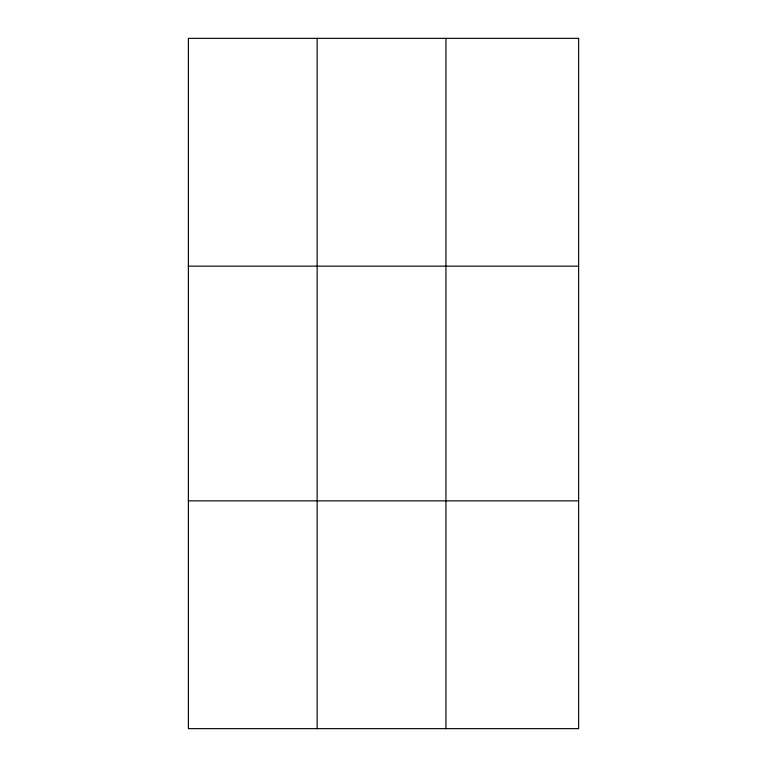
<?xml version="1.0" encoding="UTF-8"?>
<svg xmlns="http://www.w3.org/2000/svg" width="767" height="767" viewBox="0 0 767 767"><rect width="100%" height="100%" fill="white"/><g stroke="black" fill="none" stroke-linecap="round" stroke-linejoin="round"><path stroke-width="1.15" d="M317.154 38.35L317.154 728.65M445.943 38.35L445.943 728.65M188.375 266.149L578.625 266.149M188.375 500.851L578.625 500.851M578.625 38.35L578.625 728.65L188.375 728.65L188.375 38.35L578.625 38.35"/></g></svg>
